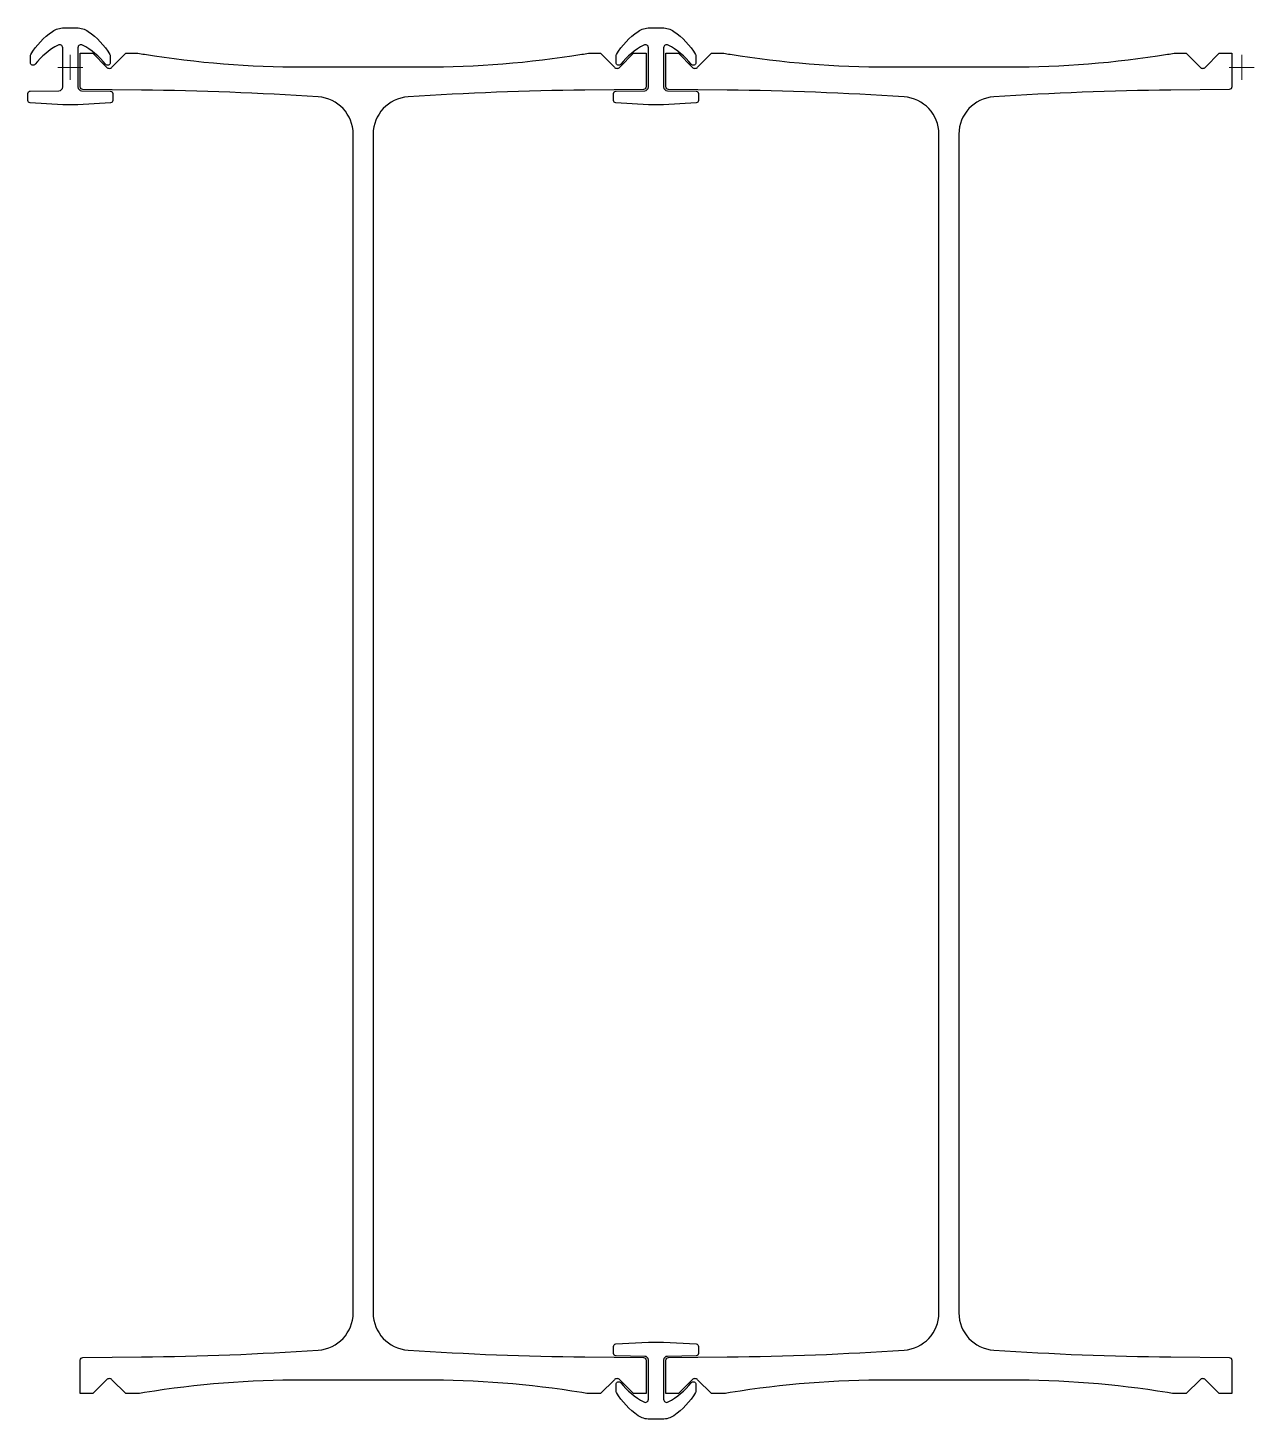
# Model space of a CAD drawing. Header units: millimetres. Extents: x -34 to 950, y -1085 to 32.
import ezdxf

# ---------------------------------------------------------------- set-up
doc = ezdxf.new("R2010")
doc.units = ezdxf.units.MM
doc.layers.get('0').update_dxf_attribs({"lineweight": 25})
doc.layers.add('ref', color=252, linetype='Continuous', lineweight=5)

msp = doc.modelspace()

# ---------------------------------------------------------------- linework, layer by layer
for points in [[(-34.1, -21, -0.411055), (-32.1, -19), (-9.1, -18.7, 0.41139), (-6.1, -15.7), (-6.1, 15.7, 0.569114), (-9.8, 17.9, 0.100985), (-28.2, 2.5, -0.710336), (-32, 3.8), (-32, 9.2, -0.135197), (-31.7, 10.2, -0.107747), (-14.3, 28.9, -0.15203), (-5.1, 31.7), (5.1, 31.7, -0.15203), (14.3, 28.9, -0.107747), (31.7, 10.2, -0.135197), (32, 9.2), (32, 3.8, -0.710994), (28.2, 2.5, 0.100981), (9.8, 17.9, 0.568488), (6.1, 15.7), (6.1, -15.7, 0.41139), (9.1, -18.7), (32.1, -19, -0.411055), (34.1, -21), (34.1, -26.5, -0.397192), (32.2, -28.5), (6.1, -30.1), (-6.1, -30.1), (-32.2, -28.5, -0.397192), (-34.1, -26.5)], [(435.9, -26.5), (435.9, -21, -0.411055), (437.9, -19), (460.9, -18.7, 0.41139), (463.9, -15.7), (463.9, 15.7, 0.569114), (460.2, 17.9, 0.100985), (441.8, 2.5, -0.710336), (438, 3.8), (438, 9.2, -0.135197), (438.3, 10.2, -0.107747), (455.7, 28.9, -0.15203), (464.9, 31.7), (475.1, 31.7, -0.15203), (484.3, 28.9, -0.107747), (501.7, 10.2, -0.135197), (502, 9.2), (502, 3.8, -0.710994), (498.2, 2.5, 0.100981), (479.8, 17.9, 0.568488), (476.1, 15.7), (476.1, -15.7, 0.41139), (479.1, -18.7), (502.1, -19, -0.411055), (504.1, -21), (504.1, -26.5, -0.397192), (502.2, -28.5), (476.1, -30.1), (463.9, -30.1), (437.8, -28.5, -0.397192)], [(227, -53.6, 0.394764), (199, -23.7, 0.014216), (57, -18.2), (10, -17.7, -0.411288), (8, -15.7), (8, 11.3), (18, 11.3), (29.1, 0.1, 0.414214), (33.4, 0.1), (44.5, 11.3), (54.3, 11.3, -0.004475), (59.6, 10.5, 0.039881), (186.6, 0.3), (283.4, 0.3, 0.039881), (410.4, 10.5, -0.004475), (415.7, 11.3), (425.5, 11.3), (436.6, 0.1, 0.414214), (440.9, 0.1), (452, 11.3), (462, 11.3), (462, -15.7, -0.411288), (460, -17.7), (413, -18.2, 0.014216), (271, -23.7, 0.394764), (243, -53.6), (243, -999.2, 0.394764), (271, -1029.1, 0.014216), (413, -1034.6), (460, -1035.1, -0.411288), (462, -1037.1), (462, -1064), (452, -1064), (440.9, -1052.9, 0.414214), (436.6, -1052.9), (425.5, -1064), (415.7, -1064, -0.004475), (410.4, -1063.2, 0.039881), (283.4, -1053.1), (186.6, -1053.1, 0.039881), (59.6, -1063.2, -0.004475), (54.3, -1064), (44.5, -1064), (33.4, -1052.9, 0.414214), (29.1, -1052.9), (18, -1064), (8, -1064), (8, -1037.1, -0.411288), (10, -1035.1), (57, -1034.6, 0.014216), (199, -1029.1, 0.394764), (227, -999.2)], [(697, -53.6, 0.394764), (669, -23.7, 0.014216), (527, -18.2), (480, -17.7, -0.411288), (478, -15.7), (478, 11.3), (488, 11.3), (499.1, 0.1, 0.414214), (503.4, 0.1), (514.5, 11.3), (524.3, 11.3, -0.004475), (529.6, 10.5, 0.039881), (656.6, 0.3), (753.4, 0.3, 0.039881), (880.4, 10.5, -0.004475), (885.7, 11.3), (895.5, 11.3), (906.6, 0.1, 0.414214), (910.9, 0.1), (922, 11.3), (932, 11.3), (932, -15.7, -0.411288), (930, -17.7), (883, -18.2, 0.014216), (741, -23.7, 0.394764), (713, -53.6), (713, -999.2, 0.394764), (741, -1029.1, 0.014216), (883, -1034.6), (930, -1035.1, -0.411288), (932, -1037.1), (932, -1064), (922, -1064), (910.9, -1052.9, 0.414214), (906.6, -1052.9), (895.5, -1064), (885.7, -1064, -0.004475), (880.4, -1063.2, 0.039881), (753.4, -1053.1), (656.6, -1053.1, 0.039881), (529.6, -1063.2, -0.004475), (524.3, -1064), (514.5, -1064), (503.4, -1052.9, 0.414214), (499.1, -1052.9), (488, -1064), (478, -1064), (478, -1037.1, -0.411288), (480, -1035.1), (527, -1034.6, 0.014216), (669, -1029.1, 0.394764), (697, -999.2)], [(504.1, -1026.2), (504.1, -1031.8, -0.411055), (502.1, -1033.8), (479.1, -1034.1, 0.41139), (476.1, -1037.1), (476.1, -1068.5, 0.569114), (479.8, -1070.7, 0.100985), (498.2, -1055.3, -0.710336), (502, -1056.6), (502, -1062, -0.135197), (501.7, -1063, -0.107747), (484.3, -1081.7, -0.15203), (475.1, -1084.5), (464.9, -1084.5, -0.15203), (455.7, -1081.7, -0.107747), (438.3, -1063, -0.135197), (438, -1062), (438, -1056.6, -0.710994), (441.8, -1055.3, 0.100981), (460.2, -1070.7, 0.568488), (463.9, -1068.5), (463.9, -1037.1, 0.41139), (460.9, -1034.1), (437.9, -1033.8, -0.411055), (435.9, -1031.8), (435.9, -1026.2, -0.397192), (437.8, -1024.2), (463.9, -1022.7), (476.1, -1022.7), (502.2, -1024.2, -0.397192)]]:
    msp.add_lwpolyline(points, format="xyb", close=True)
at = {"layer": 'ref'}
for p, q in [((10, 0), (-10, 0)), ((0, -10), (0, 10)), ((940, -10), (940, 10)), ((950, 0), (930, 0))]:
    msp.add_line(p, q, dxfattribs=at)

doc.saveas('drawing.dxf')
